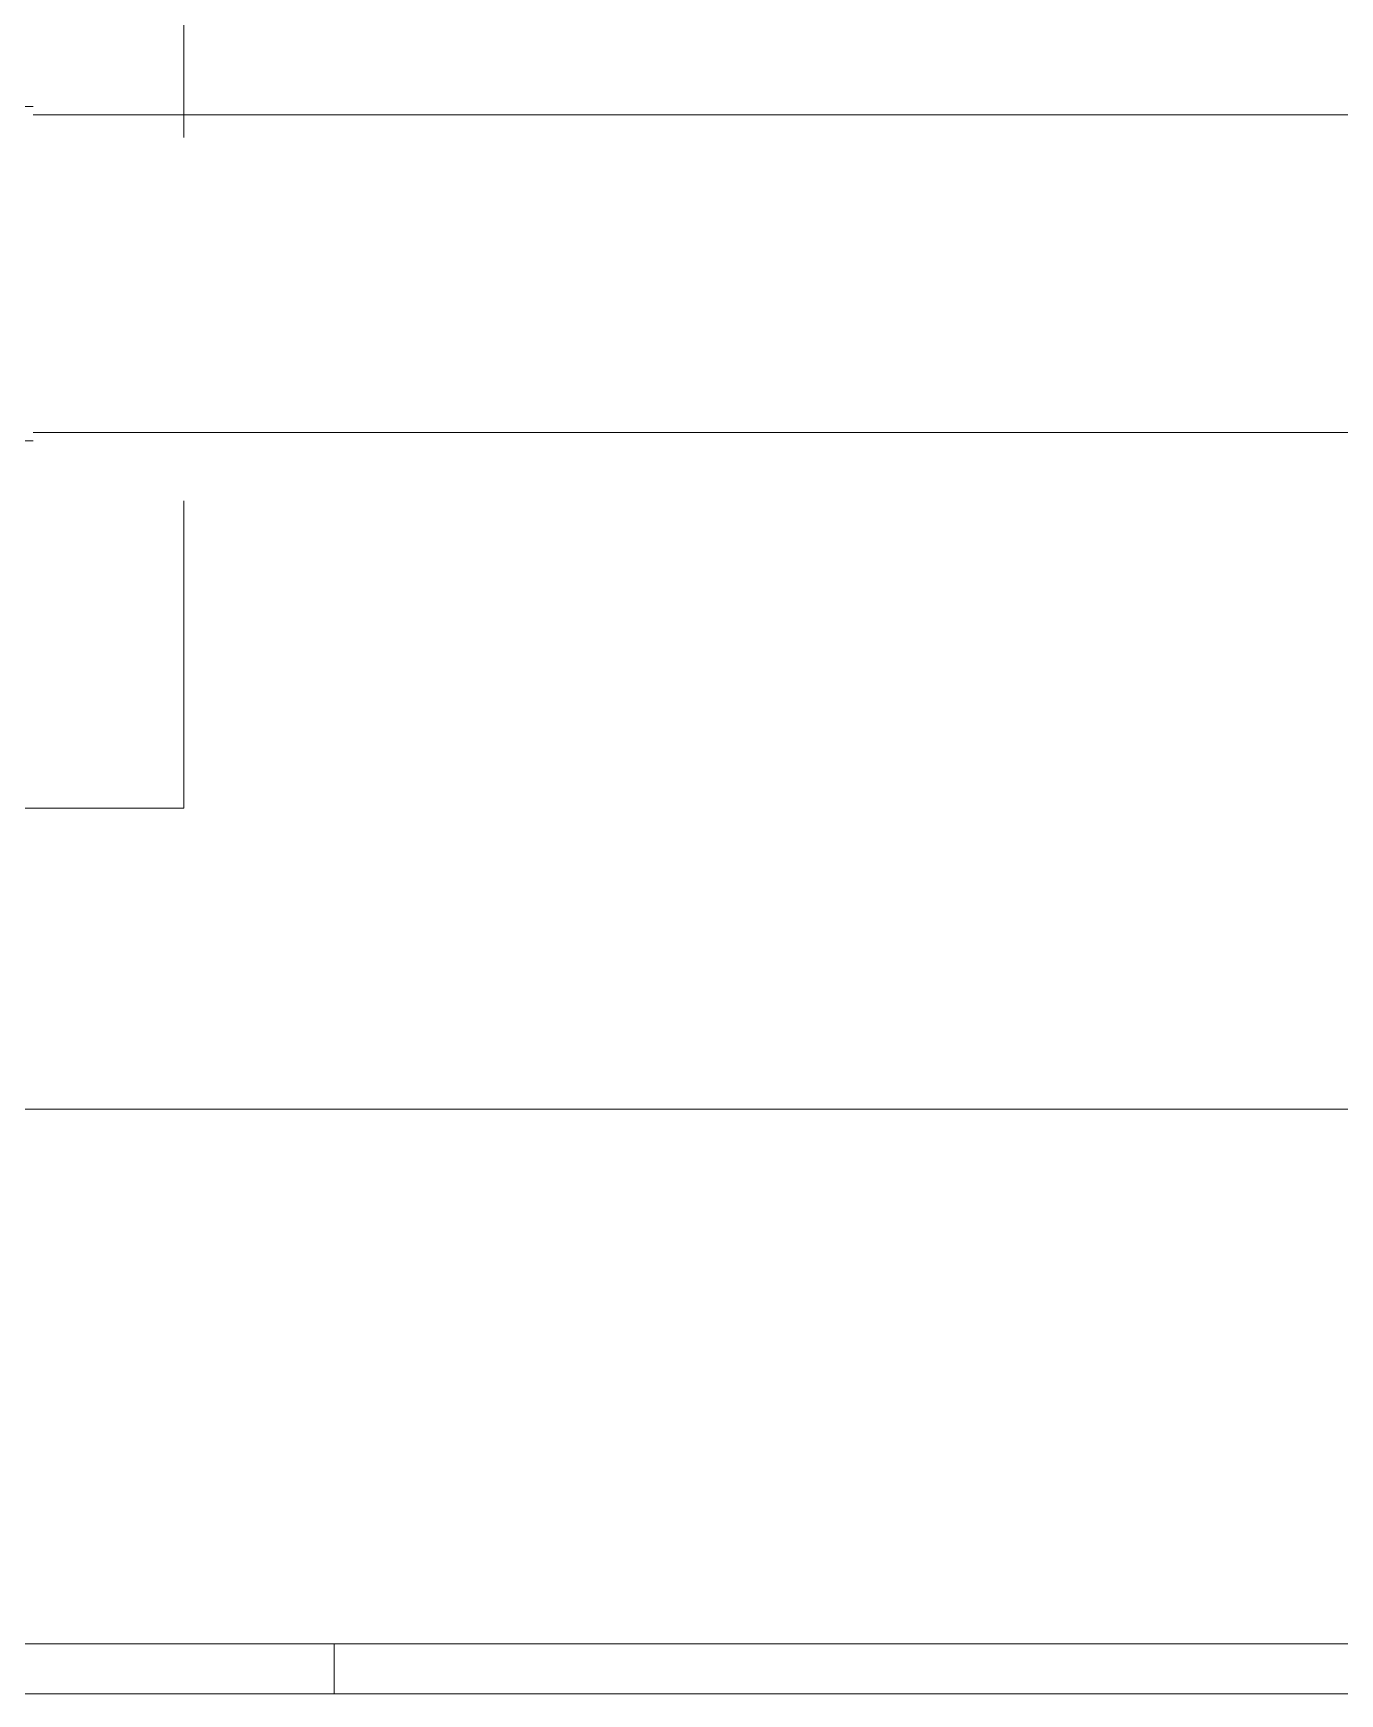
# Model space of a CAD drawing. Header units: millimetres. Extents: x 35540 to 832230, y -10956 to 416550.
# Drawn here: x 87385.3 to 87463.4, y 28624.5 to 28723.9 of the extents above; entities that cross this region are included whole.
import ezdxf

# ---------------------------------------------------------------- set-up
doc = ezdxf.new("R2010")
doc.units = ezdxf.units.MM
doc.layers.add('Q-CASE', color=31, linetype='Continuous', lineweight=5)

# ---------------------------------------------------------------- blocks, each defined once
blk = doc.blocks.new('DLN_Cat Ladder - 750x750x4500 _WDD_-9656512-G_F U_F_A_')
at = {"layer": 'Q-CASE'}
for p, q in [((-171.3, -708.803), (-171.3, -609)), ((-171.3, -708.803), (-171.3, -609)), ((-171.3, -609), (-171.3, -708.803)), ((-171.3, -708.851), (-171.3, -699)), ((-180.3, -707), (-265.3, -707)), ((-180.3, -707), (-265.3, -707)), ((-180.3, -707), (-265.3, -707)), ((-180.3, -707), (-265.3, -707)), ((-180.3, -707), (-265.3, -707)), ((-180.3, -707), (-265.3, -707)), ((-180.3, -707), (-265.3, -707)), ((-180.3, -707), (-265.3, -707)), ((-180.3, -707), (-265.3, -707)), ((-180.3, -707), (-265.3, -707)), ((269.7, -707.5), (-180.3, -707.5)), ((-171.3, -707.5), (-177.632, -707.5)), ((-171.3, -707.5), (-177.632, -707.5)), ((-171.3, -707.5), (-177.632, -707.5)), ((-171.3, -707.5), (-177.632, -707.5)), ((-171.3, -707.5), (-177.632, -707.5)), ((-171.3, -707.5), (-177.632, -707.5)), ((-171.3, -707.5), (-177.632, -707.5)), ((-171.3, -707.5), (-177.632, -707.5)), ((-171.3, -707.5), (-177.632, -707.5)), ((-171.3, -707.5), (-177.632, -707.5)), ((260.7, -707.5), (-171.3, -707.5)), ((260.7, -707.5), (-171.3, -707.5)), ((260.7, -707.5), (-171.3, -707.5)), ((260.7, -707.5), (-171.3, -707.5)), ((260.7, -707.5), (-171.3, -707.5)), ((260.7, -707.5), (-171.3, -707.5)), ((260.7, -707.5), (-171.3, -707.5)), ((260.7, -707.5), (-171.3, -707.5)), ((260.7, -707.5), (-171.3, -707.5)), ((260.7, -707.5), (-171.3, -707.5)), ((-180.3, -726.5), (269.7, -726.5)), ((-178.853, -726.5), (-171.3, -726.5)), ((-178.853, -726.5), (-171.3, -726.5)), ((-178.853, -726.5), (-171.3, -726.5)), ((-178.853, -726.5), (-171.3, -726.5)), ((-178.853, -726.5), (-171.3, -726.5)), ((-178.853, -726.5), (-171.3, -726.5)), ((-178.853, -726.5), (-171.3, -726.5)), ((-178.853, -726.5), (-171.3, -726.5)), ((-178.853, -726.5), (-171.3, -726.5)), ((-178.853, -726.5), (-171.3, -726.5)), ((-171.3, -726.5), (260.7, -726.5)), ((-171.3, -726.5), (260.7, -726.5)), ((-171.3, -726.5), (260.7, -726.5)), ((-171.3, -726.5), (260.7, -726.5)), ((-171.3, -726.5), (260.7, -726.5)), ((-171.3, -726.5), (260.7, -726.5)), ((-171.3, -726.5), (260.7, -726.5)), ((-171.3, -726.5), (260.7, -726.5)), ((-171.3, -726.5), (260.7, -726.5)), ((-171.3, -726.5), (260.7, -726.5)), ((-245.3, -727), (-180.3, -727)), ((-245.3, -727), (-180.3, -727)), ((-245.3, -727), (-180.3, -727)), ((-245.3, -727), (-180.3, -727)), ((-245.3, -727), (-180.3, -727)), ((-245.3, -727), (-180.3, -727)), ((-245.3, -727), (-180.3, -727)), ((-245.3, -727), (-180.3, -727)), ((-245.3, -727), (-180.3, -727)), ((-245.3, -727), (-180.3, -727)), ((-171.3, -749), (-171.3, -730.602)), ((-171.3, -749), (-171.3, -730.602)), ((-171.3, -730.602), (-171.3, -749)), ((-171.3, -749), (-171.3, -730.846)), ((-189.3, -749), (-180.3, -749)), ((-180.3, -749), (-171.3, -749)), ((-180.3, -749), (-171.3, -749)), ((-171.3, -749), (-180.3, -749)), ((286.7, -767), (-197.3, -767)), ((-194.3, -767), (283.7, -767)), ((-189.3, -767), (278.7, -767)), ((278.7, -767), (-189.3, -767)), ((283.7, -799), (-194.3, -799)), ((-189.3, -799), (-162.3, -799)), ((251.7, -799), (-162.3, -799)), ((-162.3, -799), (251.7, -799)), ((-162.3, -799), (-162.3, -802)), ((-162.3, -799), (-162.3, -802)), ((-162.3, -802), (-162.3, -799)), ((-162.3, -802), (-162.3, -799)), ((251.7, -799), (-162.3, -799)), ((-162.3, -799), (251.7, -799)), ((-158.895, -799), (251.7, -799)), ((-162.3, -802), (-197.3, -802)), ((-197.3, -802), (286.7, -802)), ((251.7, -802), (-162.3, -802)), ((-162.3, -802), (251.7, -802)), ((251.7, -802), (-162.3, -802)), ((-162.3, -802), (251.7, -802)), ((251.7, -802), (-158.895, -802))]:
    blk.add_line(p, q, dxfattribs=at)

msp = doc.modelspace()

# ---------------------------------------------------------------- block references
at = {"layer": 'Q-CASE'}
msp.add_blockref('DLN_Cat Ladder - 750x750x4500 _WDD_-9656512-G_F U_F_A_', (87565.593, 29426.485), dxfattribs=at)

doc.saveas('drawing.dxf')
